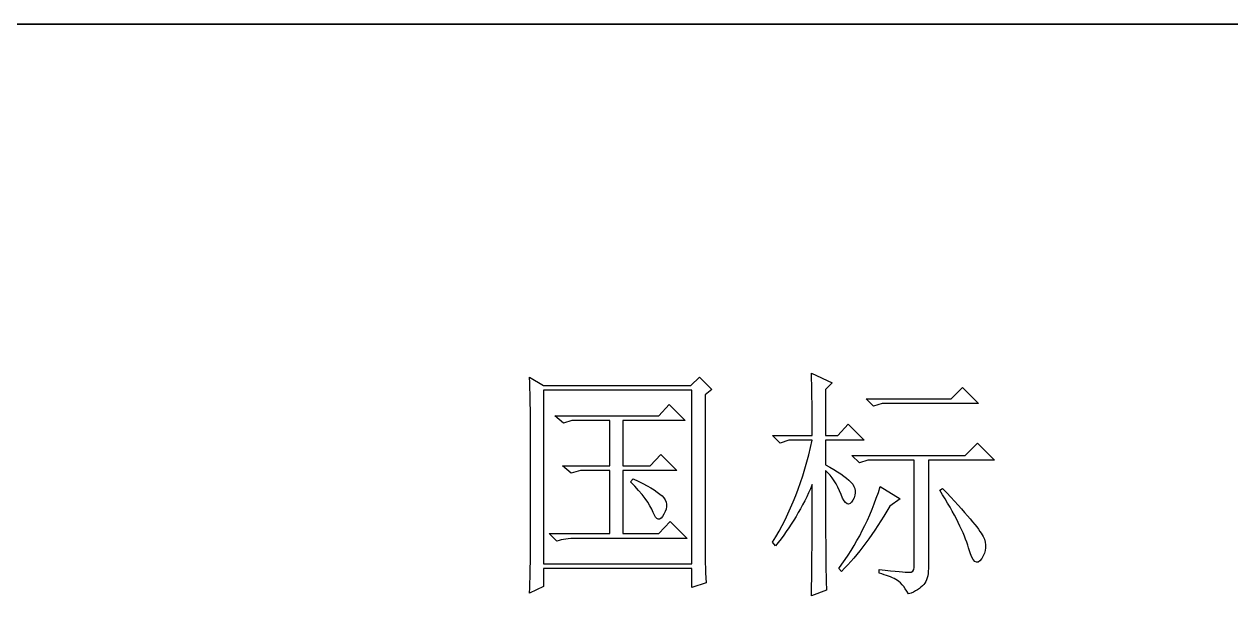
# Model space of a CAD drawing. Header units: millimetres. Extents: x -894 to 2281, y 379 to 1725.
# Drawn here: x -443.4 to -316.6, y 543.2 to 603.3 of the extents above; entities that cross this region are included whole.
import ezdxf

# ---------------------------------------------------------------- set-up
doc = ezdxf.new("R2010")
doc.units = ezdxf.units.MM
doc.layers.add('layer 1', color=7, linetype='Continuous')

msp = doc.modelspace()

# ---------------------------------------------------------------- linework, layer by layer
at = {"layer": 'layer 1', "lineweight": 35}
msp.add_open_spline([(93.735, 603.34), (93.735, 603.34), (-773.752, 603.34), (-773.752, 603.34)], degree=3, dxfattribs=at)
at = {"layer": 'layer 1', "color": 250}
for points, knots in [([(-390.291, 543.488), (-390.291, 543.488), (-388.801, 544.183), (-388.801, 544.183), (-388.801, 544.183), (-388.801, 544.183), (-388.801, 546.067), (-388.801, 546.067), (-388.801, 546.067), (-388.801, 546.067), (-373.222, 546.067), (-373.222, 546.067), (-373.222, 546.067), (-373.222, 546.067), (-373.222, 544.085), (-373.222, 544.085), (-373.222, 544.085), (-373.222, 544.085), (-371.736, 544.581), (-371.736, 544.581), (-371.736, 544.581), (-371.799, 545.969), (-371.833, 547.324), (-371.833, 548.649), (-371.833, 548.649), (-371.833, 548.649), (-371.833, 564.325), (-371.833, 564.325), (-371.833, 564.325), (-371.833, 564.325), (-371.139, 564.918), (-371.139, 564.918), (-371.139, 564.918), (-371.139, 564.918), (-372.43, 566.209), (-372.43, 566.209), (-372.43, 566.209), (-372.43, 566.209), (-373.323, 565.316), (-373.323, 565.316), (-373.323, 565.316), (-373.323, 565.316), (-388.801, 565.316), (-388.801, 565.316), (-388.801, 565.316), (-388.801, 565.316), (-390.291, 566.209), (-390.291, 566.209), (-390.291, 566.209), (-390.223, 564.558), (-390.189, 563.102), (-390.189, 561.844), (-390.189, 561.844), (-390.189, 561.844), (-390.189, 547.756), (-390.189, 547.756), (-390.189, 547.756), (-390.189, 546.367), (-390.223, 544.945), (-390.291, 543.488)], [0, 0, 0, 0, 0.0666667, 0.0666667, 0.0666667, 0.0666667, 0.1333333, 0.1333333, 0.1333333, 0.1333333, 0.2, 0.2, 0.2, 0.2, 0.2666667, 0.2666667, 0.2666667, 0.2666667, 0.3333333, 0.3333333, 0.3333333, 0.3333333, 0.4, 0.4, 0.4, 0.4, 0.4666667, 0.4666667, 0.4666667, 0.4666667, 0.5333333, 0.5333333, 0.5333333, 0.5333333, 0.6, 0.6, 0.6, 0.6, 0.6666667, 0.6666667, 0.6666667, 0.6666667, 0.7333333, 0.7333333, 0.7333333, 0.7333333, 0.8, 0.8, 0.8, 0.8, 0.8666667, 0.8666667, 0.8666667, 0.8666667, 0.9333333, 0.9333333, 0.9333333, 0.9333333, 1, 1, 1, 1]), ([(-359.175, 556.388), (-358.511, 555.791), (-357.969, 554.948), (-357.537, 553.856), (-357.537, 553.856), (-357.105, 552.764), (-356.695, 552.565), (-356.297, 553.263), (-356.297, 553.263), (-355.899, 553.958), (-355.967, 554.584), (-356.496, 555.147), (-356.496, 555.147), (-357.025, 555.71), (-357.918, 556.32), (-359.175, 556.98), (-359.175, 556.98), (-359.175, 556.98), (-359.175, 559.562), (-359.175, 559.562), (-359.175, 559.562), (-359.175, 559.562), (-355.107, 559.562), (-355.107, 559.562), (-355.107, 559.562), (-355.107, 559.562), (-356.792, 561.247), (-356.792, 561.247), (-356.792, 561.247), (-356.792, 561.247), (-357.885, 560.058), (-357.885, 560.058), (-357.885, 560.058), (-357.885, 560.058), (-359.175, 560.058), (-359.175, 560.058), (-359.175, 560.058), (-359.175, 560.058), (-359.175, 564.918), (-359.175, 564.918), (-359.175, 564.918), (-359.175, 564.918), (-358.481, 565.616), (-358.481, 565.616), (-358.481, 565.616), (-358.481, 565.616), (-360.661, 566.607), (-360.661, 566.607), (-360.661, 566.607), (-360.598, 564.752), (-360.564, 562.572), (-360.564, 560.058), (-360.564, 560.058), (-360.564, 560.058), (-364.73, 560.058), (-364.73, 560.058), (-364.73, 560.058), (-364.73, 560.058), (-363.938, 559.266), (-363.938, 559.266), (-363.938, 559.266), (-363.938, 559.266), (-363.045, 559.562), (-363.045, 559.562), (-363.045, 559.562), (-363.045, 559.562), (-360.564, 559.562), (-360.564, 559.562), (-360.564, 559.562), (-361.491, 555.393), (-362.88, 551.824), (-364.73, 548.848), (-364.73, 548.848), (-364.73, 548.848), (-364.434, 548.45), (-364.434, 548.45), (-364.434, 548.45), (-362.846, 550.436), (-361.555, 552.582), (-360.564, 554.897), (-360.564, 554.897), (-360.564, 549.936), (-360.598, 546.037), (-360.661, 543.192), (-360.661, 543.192), (-360.661, 543.192), (-359.074, 543.785), (-359.074, 543.785), (-359.074, 543.785), (-359.142, 545.11), (-359.175, 549.309), (-359.175, 556.388)], [0, 0, 0, 0, 0.0434783, 0.0434783, 0.0434783, 0.0434783, 0.0869565, 0.0869565, 0.0869565, 0.0869565, 0.1304348, 0.1304348, 0.1304348, 0.1304348, 0.173913, 0.173913, 0.173913, 0.173913, 0.2173913, 0.2173913, 0.2173913, 0.2173913, 0.2608696, 0.2608696, 0.2608696, 0.2608696, 0.3043478, 0.3043478, 0.3043478, 0.3043478, 0.3478261, 0.3478261, 0.3478261, 0.3478261, 0.3913043, 0.3913043, 0.3913043, 0.3913043, 0.4347826, 0.4347826, 0.4347826, 0.4347826, 0.4782609, 0.4782609, 0.4782609, 0.4782609, 0.5217391, 0.5217391, 0.5217391, 0.5217391, 0.5652174, 0.5652174, 0.5652174, 0.5652174, 0.6086957, 0.6086957, 0.6086957, 0.6086957, 0.6521739, 0.6521739, 0.6521739, 0.6521739, 0.6956522, 0.6956522, 0.6956522, 0.6956522, 0.7391304, 0.7391304, 0.7391304, 0.7391304, 0.7826087, 0.7826087, 0.7826087, 0.7826087, 0.826087, 0.826087, 0.826087, 0.826087, 0.8695652, 0.8695652, 0.8695652, 0.8695652, 0.9130435, 0.9130435, 0.9130435, 0.9130435, 0.9565217, 0.9565217, 0.9565217, 0.9565217, 1, 1, 1, 1]), ([(-388.801, 564.82), (-388.801, 564.82), (-373.222, 564.82), (-373.222, 564.82), (-373.222, 564.82), (-373.222, 564.82), (-373.222, 546.566), (-373.222, 546.566), (-373.222, 546.566), (-373.222, 546.566), (-388.801, 546.566), (-388.801, 546.566), (-388.801, 546.566), (-388.801, 546.566), (-388.801, 564.82), (-388.801, 564.82)], [0, 0, 0, 0, 0.25, 0.25, 0.25, 0.25, 0.5, 0.5, 0.5, 0.5, 0.75, 0.75, 0.75, 0.75, 1, 1, 1, 1]), ([(-354.908, 563.927), (-354.908, 563.927), (-354.113, 563.135), (-354.113, 563.135), (-354.113, 563.135), (-354.113, 563.135), (-353.219, 563.432), (-353.219, 563.432), (-353.219, 563.432), (-353.219, 563.432), (-343.101, 563.432), (-343.101, 563.432), (-343.101, 563.432), (-343.101, 563.432), (-344.787, 565.117), (-344.787, 565.117), (-344.787, 565.117), (-344.787, 565.117), (-345.976, 563.927), (-345.976, 563.927), (-345.976, 563.927), (-345.976, 563.927), (-354.908, 563.927), (-354.908, 563.927)], [0, 0, 0, 0, 0.1666667, 0.1666667, 0.1666667, 0.1666667, 0.3333333, 0.3333333, 0.3333333, 0.3333333, 0.5, 0.5, 0.5, 0.5, 0.6666667, 0.6666667, 0.6666667, 0.6666667, 0.8333333, 0.8333333, 0.8333333, 0.8333333, 1, 1, 1, 1]), ([(-387.611, 562.141), (-387.611, 562.141), (-386.718, 561.349), (-386.718, 561.349), (-386.718, 561.349), (-386.718, 561.349), (-385.825, 561.645), (-385.825, 561.645), (-385.825, 561.645), (-385.825, 561.645), (-381.854, 561.645), (-381.854, 561.645), (-381.854, 561.645), (-381.854, 561.645), (-381.854, 556.883), (-381.854, 556.883), (-381.854, 556.883), (-381.854, 556.883), (-386.815, 556.883), (-386.815, 556.883), (-386.815, 556.883), (-386.815, 556.883), (-385.922, 556.091), (-385.922, 556.091), (-385.922, 556.091), (-385.922, 556.091), (-384.931, 556.388), (-384.931, 556.388), (-384.931, 556.388), (-384.931, 556.388), (-381.854, 556.388), (-381.854, 556.388), (-381.854, 556.388), (-381.854, 556.388), (-381.854, 549.741), (-381.854, 549.741), (-381.854, 549.741), (-381.854, 549.741), (-388.204, 549.741), (-388.204, 549.741), (-388.204, 549.741), (-388.204, 549.741), (-387.412, 548.945), (-387.412, 548.945), (-387.412, 548.945), (-386.815, 549.144), (-386.155, 549.242), (-385.427, 549.242), (-385.427, 549.242), (-385.427, 549.242), (-373.722, 549.242), (-373.722, 549.242), (-373.722, 549.242), (-373.722, 549.242), (-375.504, 551.028), (-375.504, 551.028), (-375.504, 551.028), (-375.504, 551.028), (-376.698, 549.741), (-376.698, 549.741), (-376.698, 549.741), (-376.698, 549.741), (-380.465, 549.741), (-380.465, 549.741), (-380.465, 549.741), (-380.465, 549.741), (-380.465, 556.388), (-380.465, 556.388), (-380.465, 556.388), (-380.465, 556.388), (-374.809, 556.388), (-374.809, 556.388), (-374.809, 556.388), (-374.809, 556.388), (-376.499, 558.072), (-376.499, 558.072), (-376.499, 558.072), (-376.499, 558.072), (-377.591, 556.883), (-377.591, 556.883), (-377.591, 556.883), (-377.591, 556.883), (-380.465, 556.883), (-380.465, 556.883), (-380.465, 556.883), (-380.465, 556.883), (-380.465, 561.645), (-380.465, 561.645), (-380.465, 561.645), (-380.465, 561.645), (-373.916, 561.645), (-373.916, 561.645), (-373.916, 561.645), (-373.916, 561.645), (-375.605, 563.33), (-375.605, 563.33), (-375.605, 563.33), (-375.605, 563.33), (-376.698, 562.141), (-376.698, 562.141), (-376.698, 562.141), (-376.698, 562.141), (-387.611, 562.141), (-387.611, 562.141)], [0, 0, 0, 0, 0.0384615, 0.0384615, 0.0384615, 0.0384615, 0.0769231, 0.0769231, 0.0769231, 0.0769231, 0.1153846, 0.1153846, 0.1153846, 0.1153846, 0.1538462, 0.1538462, 0.1538462, 0.1538462, 0.1923077, 0.1923077, 0.1923077, 0.1923077, 0.2307692, 0.2307692, 0.2307692, 0.2307692, 0.2692308, 0.2692308, 0.2692308, 0.2692308, 0.3076923, 0.3076923, 0.3076923, 0.3076923, 0.3461538, 0.3461538, 0.3461538, 0.3461538, 0.3846154, 0.3846154, 0.3846154, 0.3846154, 0.4230769, 0.4230769, 0.4230769, 0.4230769, 0.4615385, 0.4615385, 0.4615385, 0.4615385, 0.5, 0.5, 0.5, 0.5, 0.5384615, 0.5384615, 0.5384615, 0.5384615, 0.5769231, 0.5769231, 0.5769231, 0.5769231, 0.6153846, 0.6153846, 0.6153846, 0.6153846, 0.6538462, 0.6538462, 0.6538462, 0.6538462, 0.6923077, 0.6923077, 0.6923077, 0.6923077, 0.7307692, 0.7307692, 0.7307692, 0.7307692, 0.7692308, 0.7692308, 0.7692308, 0.7692308, 0.8076923, 0.8076923, 0.8076923, 0.8076923, 0.8461538, 0.8461538, 0.8461538, 0.8461538, 0.8846154, 0.8846154, 0.8846154, 0.8846154, 0.9230769, 0.9230769, 0.9230769, 0.9230769, 0.9615385, 0.9615385, 0.9615385, 0.9615385, 1, 1, 1, 1]), ([(-353.52, 545.969), (-353.52, 545.969), (-353.52, 545.571), (-353.52, 545.571), (-353.52, 545.571), (-352.792, 545.372), (-352.212, 545.156), (-351.784, 544.928), (-351.784, 544.928), (-351.352, 544.695), (-350.908, 544.183), (-350.442, 543.391), (-350.442, 543.391), (-349.714, 543.653), (-349.185, 543.984), (-348.855, 544.382), (-348.855, 544.382), (-348.525, 544.78), (-348.359, 545.339), (-348.359, 546.067), (-348.359, 546.067), (-348.359, 546.067), (-348.359, 557.48), (-348.359, 557.48), (-348.359, 557.48), (-348.359, 557.48), (-341.412, 557.48), (-341.412, 557.48), (-341.412, 557.48), (-341.412, 557.48), (-343.199, 559.266), (-343.199, 559.266), (-343.199, 559.266), (-343.199, 559.266), (-344.49, 557.975), (-344.49, 557.975), (-344.49, 557.975), (-344.49, 557.975), (-356.394, 557.975), (-356.394, 557.975), (-356.394, 557.975), (-356.394, 557.975), (-355.603, 557.179), (-355.603, 557.179), (-355.603, 557.179), (-355.603, 557.179), (-354.709, 557.48), (-354.709, 557.48), (-354.709, 557.48), (-354.709, 557.48), (-349.85, 557.48), (-349.85, 557.48), (-349.85, 557.48), (-349.85, 557.48), (-349.85, 546.168), (-349.85, 546.168), (-349.85, 546.168), (-349.85, 545.838), (-350.031, 545.673), (-350.391, 545.673), (-350.391, 545.673), (-350.755, 545.673), (-351.797, 545.77), (-353.52, 545.969)], [0, 0, 0, 0, 0.0625, 0.0625, 0.0625, 0.0625, 0.125, 0.125, 0.125, 0.125, 0.1875, 0.1875, 0.1875, 0.1875, 0.25, 0.25, 0.25, 0.25, 0.3125, 0.3125, 0.3125, 0.3125, 0.375, 0.375, 0.375, 0.375, 0.4375, 0.4375, 0.4375, 0.4375, 0.5, 0.5, 0.5, 0.5, 0.5625, 0.5625, 0.5625, 0.5625, 0.625, 0.625, 0.625, 0.625, 0.6875, 0.6875, 0.6875, 0.6875, 0.75, 0.75, 0.75, 0.75, 0.8125, 0.8125, 0.8125, 0.8125, 0.875, 0.875, 0.875, 0.875, 0.9375, 0.9375, 0.9375, 0.9375, 1, 1, 1, 1]), ([(-379.377, 555.494), (-379.377, 555.494), (-379.674, 555.198), (-379.674, 555.198), (-379.674, 555.198), (-378.416, 553.941), (-377.62, 552.865), (-377.29, 551.972), (-377.29, 551.972), (-376.96, 551.079), (-376.579, 551.011), (-376.152, 551.773), (-376.152, 551.773), (-375.72, 552.535), (-375.787, 553.179), (-376.35, 553.708), (-376.35, 553.708), (-376.914, 554.237), (-377.921, 554.834), (-379.377, 555.494)], [0, 0, 0, 0, 0.2, 0.2, 0.2, 0.2, 0.4, 0.4, 0.4, 0.4, 0.6, 0.6, 0.6, 0.6, 0.8, 0.8, 0.8, 0.8, 1, 1, 1, 1]), ([(-353.418, 554.698), (-354.477, 551.392), (-355.933, 548.513), (-357.787, 546.067), (-357.787, 546.067), (-357.787, 546.067), (-357.486, 545.77), (-357.486, 545.77), (-357.486, 545.77), (-355.768, 547.489), (-354.083, 549.771), (-352.428, 552.616), (-352.428, 552.616), (-352.428, 552.616), (-351.336, 553.412), (-351.336, 553.412), (-351.336, 553.412), (-351.336, 553.412), (-353.418, 554.698), (-353.418, 554.698)], [0, 0, 0, 0, 0.2, 0.2, 0.2, 0.2, 0.4, 0.4, 0.4, 0.4, 0.6, 0.6, 0.6, 0.6, 0.8, 0.8, 0.8, 0.8, 1, 1, 1, 1]), ([(-346.869, 554.504), (-346.869, 554.504), (-347.17, 554.305), (-347.17, 554.305), (-347.17, 554.305), (-345.582, 551.79), (-344.571, 549.771), (-344.143, 548.251), (-344.143, 548.251), (-343.711, 546.731), (-343.25, 546.35), (-342.754, 547.108), (-342.754, 547.108), (-342.259, 547.87), (-342.208, 548.649), (-342.606, 549.44), (-342.606, 549.44), (-343, 550.236), (-344.422, 551.921), (-346.869, 554.504)], [0, 0, 0, 0, 0.2, 0.2, 0.2, 0.2, 0.4, 0.4, 0.4, 0.4, 0.6, 0.6, 0.6, 0.6, 0.8, 0.8, 0.8, 0.8, 1, 1, 1, 1])]:
    msp.add_open_spline(points, degree=3, knots=knots, dxfattribs=at)

doc.saveas('drawing.dxf')
